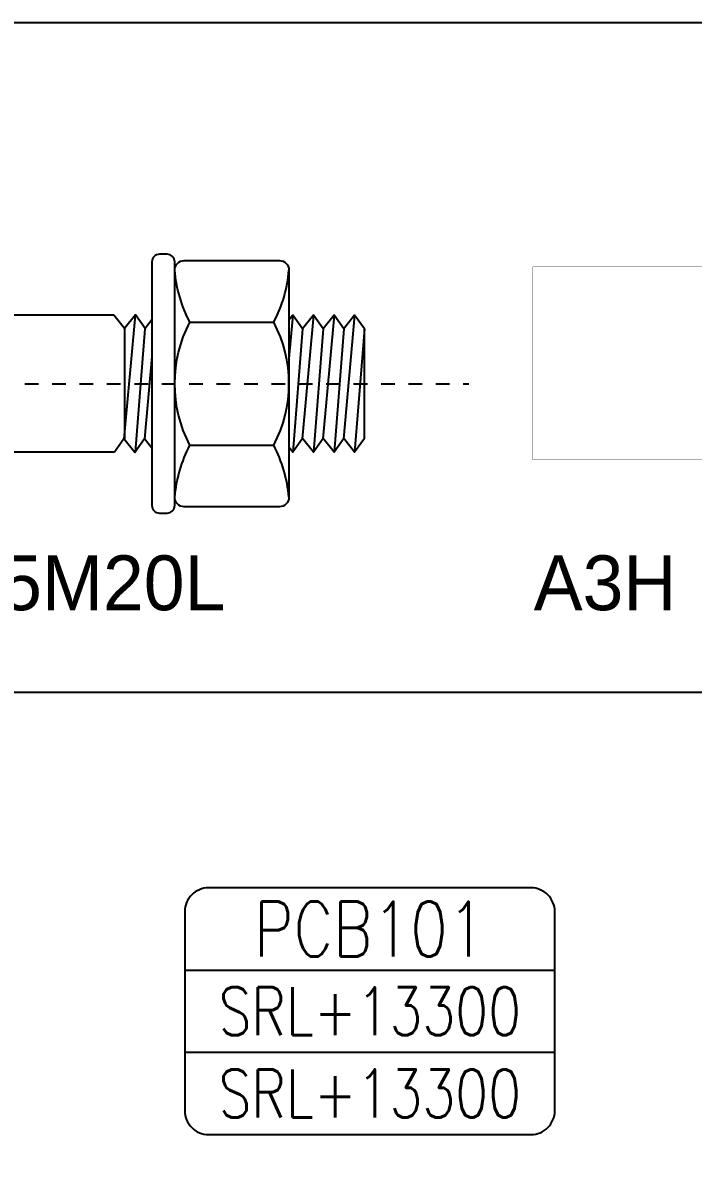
# Model space of a CAD drawing. Header units: inches. Extents: x -2548 to -2391, y 2200 to 2352.
# Drawn here: x -2489.24 to -2484.34, y 2343.6 to 2351.86 of the extents above; entities that cross this region are included whole.
import ezdxf
from ezdxf.enums import TextEntityAlignment as Align

# ---------------------------------------------------------------- set-up
doc = ezdxf.new("R2010")
doc.units = ezdxf.units.IN
doc.header["$MEASUREMENT"] = 0
doc.linetypes.add('GRID5', pattern=[0.75, 0.5, -0.1, 0.05, -0.1])
doc.layers.add('4', color=4, linetype='Continuous')
doc.layers.add('BOLT', color=7, linetype='Continuous')
doc.styles.add('Rs75', font='romans.shx', dxfattribs={"width": 0.75})

# ---------------------------------------------------------------- blocks, each defined once
blk = doc.blocks.new('A325M20L')
at = {"layer": 'BOLT', "color": 9}
for p, q in [((28.45, 10), (0, 10)), ((29.99, 8.05), (28.45, 10)), ((65, -7.99), (65, 7.99)), ((28.54, -10), (0, -10))]:
    blk.add_line(p, q, dxfattribs=at)
at = {"layer": 'BOLT'}
for p, q in [((31.54, 10), (29.92, -8.05)), ((54.57, 10), (54, 3.66)), ((57.57, 10), (55.95, -8.05)), ((60.58, 10), (58.95, -8.05)), ((63.58, 10), (61.96, -8.05)), ((-11.11, 8.98), (-2.22, 8.98)), ((39.56, 8.98), (51.78, 8.98)), ((30, 8.06), (30, -8.16)), ((32.95, 8), (31.54, -10)), ((55.98, 8), (54.57, -10)), ((58.99, 8), (57.57, -10)), ((61.99, 8), (60.58, -10)), ((65, 7.99), (63.58, -10)), ((34, 3.97), (32.92, -8.05)), ((-11.11, -8.98), (-2.22, -8.98)), ((39.56, -8.98), (51.78, -8.98))]:
    blk.add_line(p, q, dxfattribs=at)
at = {"layer": 'BOLT', "color": 8, "linetype": 'GRID5'}
blk.add_line((-28.56, 0), (80.23, 0), dxfattribs=at)
at = {"layer": 'BOLT', "color": 9}
for points in [[(37.33, -17.78), (37.33, 17.78, 0.414214), (36.22, 18.89), (35.11, 18.89, 0.414214), (34, 17.78), (34, -17.78, 0.414214), (35.11, -18.89), (36.22, -18.89, 0.414214)], [(54, 16.57), (54, -16.57, -0.414214), (52.61, -17.96), (38.72, -17.96, -0.414214), (37.33, -16.57), (37.33, 16.57, -0.414214), (38.72, 17.96), (52.61, 17.96, -0.414214)]]:
    blk.add_lwpolyline(points, format="xyb", close=True, dxfattribs=at)
blk.add_lwpolyline([(-13.33, -16.57), (-13.33, 16.57), (-11.94, 17.96), (-1.11, 17.96), (0, 16.85), (0, -16.85), (-1.11, -17.96), (-11.94, -17.96)], close=True, dxfattribs=at)
at = {"layer": 'BOLT'}
for points in [[(-13.33, -16.57, -0.09665), (-11.11, -8.98, -0.247436), (-11.11, 8.98, -0.102813), (-13.33, 16.57)], [(0, -16.57, 0.09665), (-2.22, -8.98, 0.247436), (-2.22, 8.98, 0.102813), (0, 16.57)], [(37.33, -16.57, -0.09665), (39.56, -8.98, -0.247436), (39.56, 8.98, -0.102813), (37.33, 16.57)], [(54, -16.57, 0.09665), (51.78, -8.98, 0.247436), (51.78, 8.98, 0.102813), (54, 16.57)]]:
    blk.add_lwpolyline(points, format="xyb", dxfattribs=at)
at = {"layer": 'BOLT', "color": 9}
for points in [[(34, 9.32), (33, 8.06), (31.59, 10.06), (30, 8.06)], [(65, 7.99), (63.58, 10), (61.99, 8), (60.58, 10), (58.99, 8), (57.57, 10), (55.98, 8), (54.57, 10), (54, 9.28)], [(34, -9.41), (32.92, -8.05), (31.5, -10.05), (29.92, -8.05), (28.54, -10)], [(65, -7.99), (63.58, -10), (61.99, -8), (60.58, -10), (58.99, -8), (57.57, -10), (55.98, -8), (54.57, -10), (54, -9.28)]]:
    blk.add_lwpolyline(points, dxfattribs=at)
blk = doc.blocks.new('A3H')
for p, q in [((384.25, 282.75), (384.25, 282.75)), ((-1.75, -2.25), (-1.75, -2.25))]:
    blk.add_line(p, q)
at = {"color": 1, "const_width": 0.5}
blk.add_lwpolyline([(0, 0), (0, 281.5), (383, 281.5), (383, 0)], close=True, dxfattribs=at)
blk = doc.blocks.new('Bn')
at = {"color": 9}
for p, q in [((-6.75, -3), (6.75, -3)), ((-6.75, -6), (6.75, -6))]:
    blk.add_line(p, q, dxfattribs=at)
blk.add_lwpolyline([(-6.75, -8.132, 0.414214), (-5.882, -9), (5.882, -9, 0.414214), (6.75, -8.132), (6.75, -0.868, 0.414214), (5.882, 0), (-5.882, 0, 0.414214), (-6.75, -0.868)], format="xyb", close=True, dxfattribs=at)
at = {"color": 4, "style": 'Rs75', "width": 0.8}
blk.add_attdef('PCBOOOO', text='', height=2, dxfattribs=at).set_placement((0, -1.5), align=Align.MIDDLE)
at = {"color": 2, "style": 'Rs75', "width": 0.8}
for p in [(0, -4.5), (0, -7.5)]:
    blk.add_attdef('SRL+13300', text='', height=1.75, dxfattribs=at).set_placement(p, align=Align.MIDDLE)

msp = doc.modelspace()

# ---------------------------------------------------------------- linework, layer by layer
msp.add_line((-2547.27235, 2346.97132), (-2476.47077, 2346.97132))
msp.add_lwpolyline([(-2547.27235, 2351.85742), (-2476.47077, 2351.85742), (-2476.47077, 2295.51363), (-2547.27235, 2295.51363)], close=True)

# ---------------------------------------------------------------- block references
for name, p, xscale, yscale, zscale in [('A325M20L', (-2489.99244, 2349.22311), 0.05, 0.05, 0.05), ('A3H', (-2485.51229, 2348.66769), 0.005, 0.005, 0.005)]:
    msp.add_blockref(name, p, dxfattribs=dict(xscale=xscale, yscale=yscale, zscale=zscale))
ref = msp.add_blockref('Bn', (-2486.70304, 2345.54418), dxfattribs=dict(xscale=0.2, yscale=0.2, zscale=0.2))
ref.add_attrib('PCBOOOO', 'PCB101', dxfattribs={"color": 4, "height": 0.4, "style": 'Rs75', "width": 0.8}).set_placement((-2486.70304, 2345.24418), align=Align.MIDDLE)
ref.add_attrib('SRL+13300', 'SRL+13300', dxfattribs={"color": 2, "height": 0.35, "style": 'Rs75', "width": 0.8}).set_placement((-2486.70304, 2344.04418), align=Align.MIDDLE)
ref.add_attrib('SRL+13300', 'SRL+13300', dxfattribs={"color": 2, "height": 0.35, "style": 'Rs75', "width": 0.8}).set_placement((-2486.70304, 2344.64418), align=Align.MIDDLE)

# ---------------------------------------------------------------- texts
at = {"layer": '4'}
for s, p in [('A325M20L', (-2490.34391, 2347.56992)), ('A3H', (-2485.50686, 2347.56992))]:
    msp.add_text(s, height=0.4, dxfattribs=at).set_placement(p)

doc.saveas('drawing.dxf')
